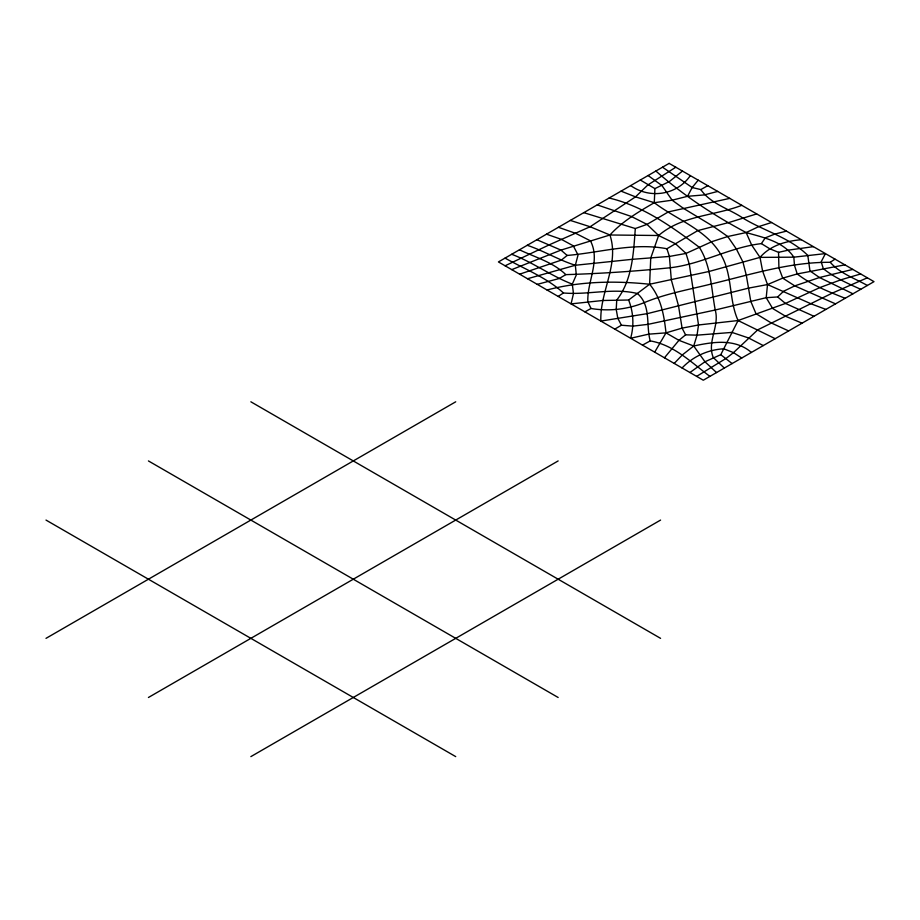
<?xml version="1.0" encoding="UTF-8"?>
<svg xmlns="http://www.w3.org/2000/svg" width="920" height="920" viewBox="0 0 920 920"><rect width="100%" height="100%" fill="white"/><g stroke="black" fill="none" stroke-linecap="round" stroke-linejoin="round"><path stroke-width="1.38" d="M511.75 269.629L560.981 250.102L609.937 234.991C622.449 221.294 638.434 211.933 654.281 202.699L654.913 188.623L669.334 181.573L682.467 171.074M537.257 284.361L559.233 278.518L565.811 274.631C600.564 273.596 635.478 271.285 670.105 267.766C701.638 264.201 729.882 247.33 761.38 243.616L769.798 248.791L778.538 252.333L778.918 267.927L782.724 278.127L794.776 285.878L835.532 303.865M654.695 352.164L665.999 332.856C664.102 315.606 661.181 298.011 649.612 284.245L650.739 258.048L658.616 235.508C682.157 215.222 714.069 216.027 741.796 205.321M655.88 171.028C683.33 195.304 713.736 215.406 746.154 232.553L751.629 244.973L760.012 257.381L762.588 270.974L767.51 284.567L766.199 297.689L772.696 308.522L785.737 316.353L802.091 323.173M860.74 289.305C847.757 283.44 834.486 277.644 823.308 268.651L821.192 261.786L825.412 253.598L793.822 257.174L760.012 257.381L709.24 271.423L649.612 284.245L628.636 300.012L602.841 300.483L571.078 303.887L573.471 293.618L572.309 284.13L576.311 274.976L575.345 265.259L578.047 254.966L573.264 245.812L561.499 239.418L546.526 234.174M674.199 363.423L682.49 354.786L693.714 346L697.038 335.156L698.521 324.978L689.321 264.305L686.021 253.425L675.591 243.823L658.616 235.508L647.001 224.388L631.384 216.476L597.23 204.895M689.954 372.519L704.95 361.755L720.762 354.695L738.081 320.539L785.461 303.439L819.835 287.58L840.799 279.841L860.671 273.953M621.046 191.142L635.513 196.868L654.281 202.699L672.14 200.192L687.527 196.305L692.173 187.519L698.222 180.17M761.38 243.616L765.256 237.866L774.594 234.151L786.462 231.115M664.447 357.788L678.948 340.331L685.595 334.834L697.038 335.156L731.975 332.407L748.431 337.916L763.289 345.575M690.345 175.617C676.947 195.109 649.807 199.261 630.671 185.587M614.79 329.118L621.414 325.22L632.845 326.128L648.082 324.346L715.231 310.005L766.199 297.689L777.664 296.953L783.587 291.249L794.776 285.878L819.478 277.518L852.794 269.411M760.012 257.381C770.385 245.41 786.094 240.982 801.343 239.706M682.077 367.966C693.024 356.442 707.905 349.703 723.764 348.806L733.505 352.624L741.75 358.006M756.677 213.923L729.284 222.398L697.797 230.598L666.919 248.756C633.431 242.282 600.265 252.643 567.145 255.449L561.361 260.107L519.627 274.183M675.809 167.221L647.864 184.954L635.513 196.868L590.134 226.745L549.516 244.708L505.091 265.788M696.624 376.372L726.19 358.328L733.505 352.624L757.769 329.82L832.244 293.135L867.341 277.805M584.901 311.868L591.008 308.487C608.856 311.535 627.601 309.361 644.368 302.577C665.804 293.652 688.804 289.627 711.24 284.004C750.329 274.689 789.693 261.97 830.208 262.303L835.015 259.141M558.141 296.412L563.454 292.974C588.098 295.171 612.973 287.603 637.433 293.514C651.463 305.739 645.759 325.093 650.233 340.894C674.061 345.011 691.369 362.491 709.906 376.383M455.722 401.798L46 638.353M148.43 697.486L558.153 460.931M660.583 520.076L250.861 756.619M662.515 167.198L692.173 187.519L700.81 189.577L707.779 185.69M642.494 345.115L650.233 340.894M527.505 278.737L575.345 265.259L631.844 259.359L669.415 256.438L686.021 253.425L711.942 241.626L727.755 236.52L746.154 232.553L758.931 226.515L771.569 222.513M570.331 220.42L590.134 226.745L609.937 234.991C619.608 264.305 599.713 291.663 600.852 321.08L647.53 313.605L748.431 288.144L767.51 284.567L782.724 278.127L797.226 273.941L844.916 264.856M583.786 212.658L635.306 228.539L647.001 224.388L668.369 211.887L729.755 198.375M628.636 300.012C633.455 312.214 634.213 325.622 630.625 338.272L648.519 334.178L665.999 332.856L682.088 328.118L698.521 324.978L738.081 320.539L775.192 338.698M717.726 191.429L704.329 194.913L687.527 196.305M649.612 284.245C615.434 280.68 580.324 281.186 547.009 289.995M778.538 252.333L788.452 250.113L813.383 246.652M665.999 332.856L678.948 340.331L693.714 346C713.023 341.849 735.103 338.318 751.387 352.44M658.616 235.508L609.937 234.991M746.154 232.553C763.048 237.452 783.506 241.419 793.822 257.174L794.477 265.328L797.226 273.941C811.486 285.062 828.529 291.651 845.169 298.298M609.132 198.018C643.183 206.091 671.83 226.688 699.372 247.342C711.229 266.167 711.217 288.822 715.231 310.005C719.854 326.163 706.698 341.815 713.276 357.535L724.327 368.069M558.428 227.297L575.816 233.404L590.456 240.856C600.714 260.647 587.098 281.221 587.822 301.634L591.008 308.487M575.345 265.259C558.704 260.072 543.754 250.827 527.252 245.295M825.895 309.419L811.244 303.887L767.51 284.567M536.889 239.729L560.981 250.102L567.145 255.449M813.993 316.296L785.461 303.439L777.664 296.953M519.466 249.791C535.175 257.324 553.15 262.211 565.811 274.631M511.681 254.288C532.875 262.223 551.207 276.011 572.309 284.13M852.955 293.802L819.478 277.518L809.968 270.928L807.806 255.427C789.935 237.555 764.37 231.161 743.176 218.247C729.261 208.782 710.573 203.906 700.81 189.577M788.647 330.935L771.167 322.909L755.975 313.651L750.777 301.334L746.281 275.126L742.923 261.993L736.391 249.067L727.755 236.52L713.345 226.412L683.41 208.334L672.14 200.192L661.974 185.587L648.094 175.524M867.376 285.476C854.749 278.358 839.948 273.378 830.208 262.303M505.046 258.117C524.756 269.135 546.733 277.61 563.454 292.974M654.913 188.623L640.308 180.021M660.583 638.353L250.861 401.798M558.153 697.486L148.43 460.931M455.722 756.619L46 520.076M654.281 202.699C676.407 219.57 705.766 229.183 720.521 253.989C732.895 274.252 728.456 299.299 738.081 320.539M720.762 354.695L732.113 363.572M716.542 372.565L704.95 361.755L693.714 346M685.595 334.834L682.088 328.118L678.488 305.693L671.301 279.818L669.415 256.438L666.919 248.756M621.414 325.22L617.792 318.24L616.216 309.384L616.745 300.07C632.454 279.749 633.489 253.069 635.306 228.539M669.139 163.38L498.421 261.935L703.282 380.213L874 281.646L669.139 163.38"/></g></svg>
